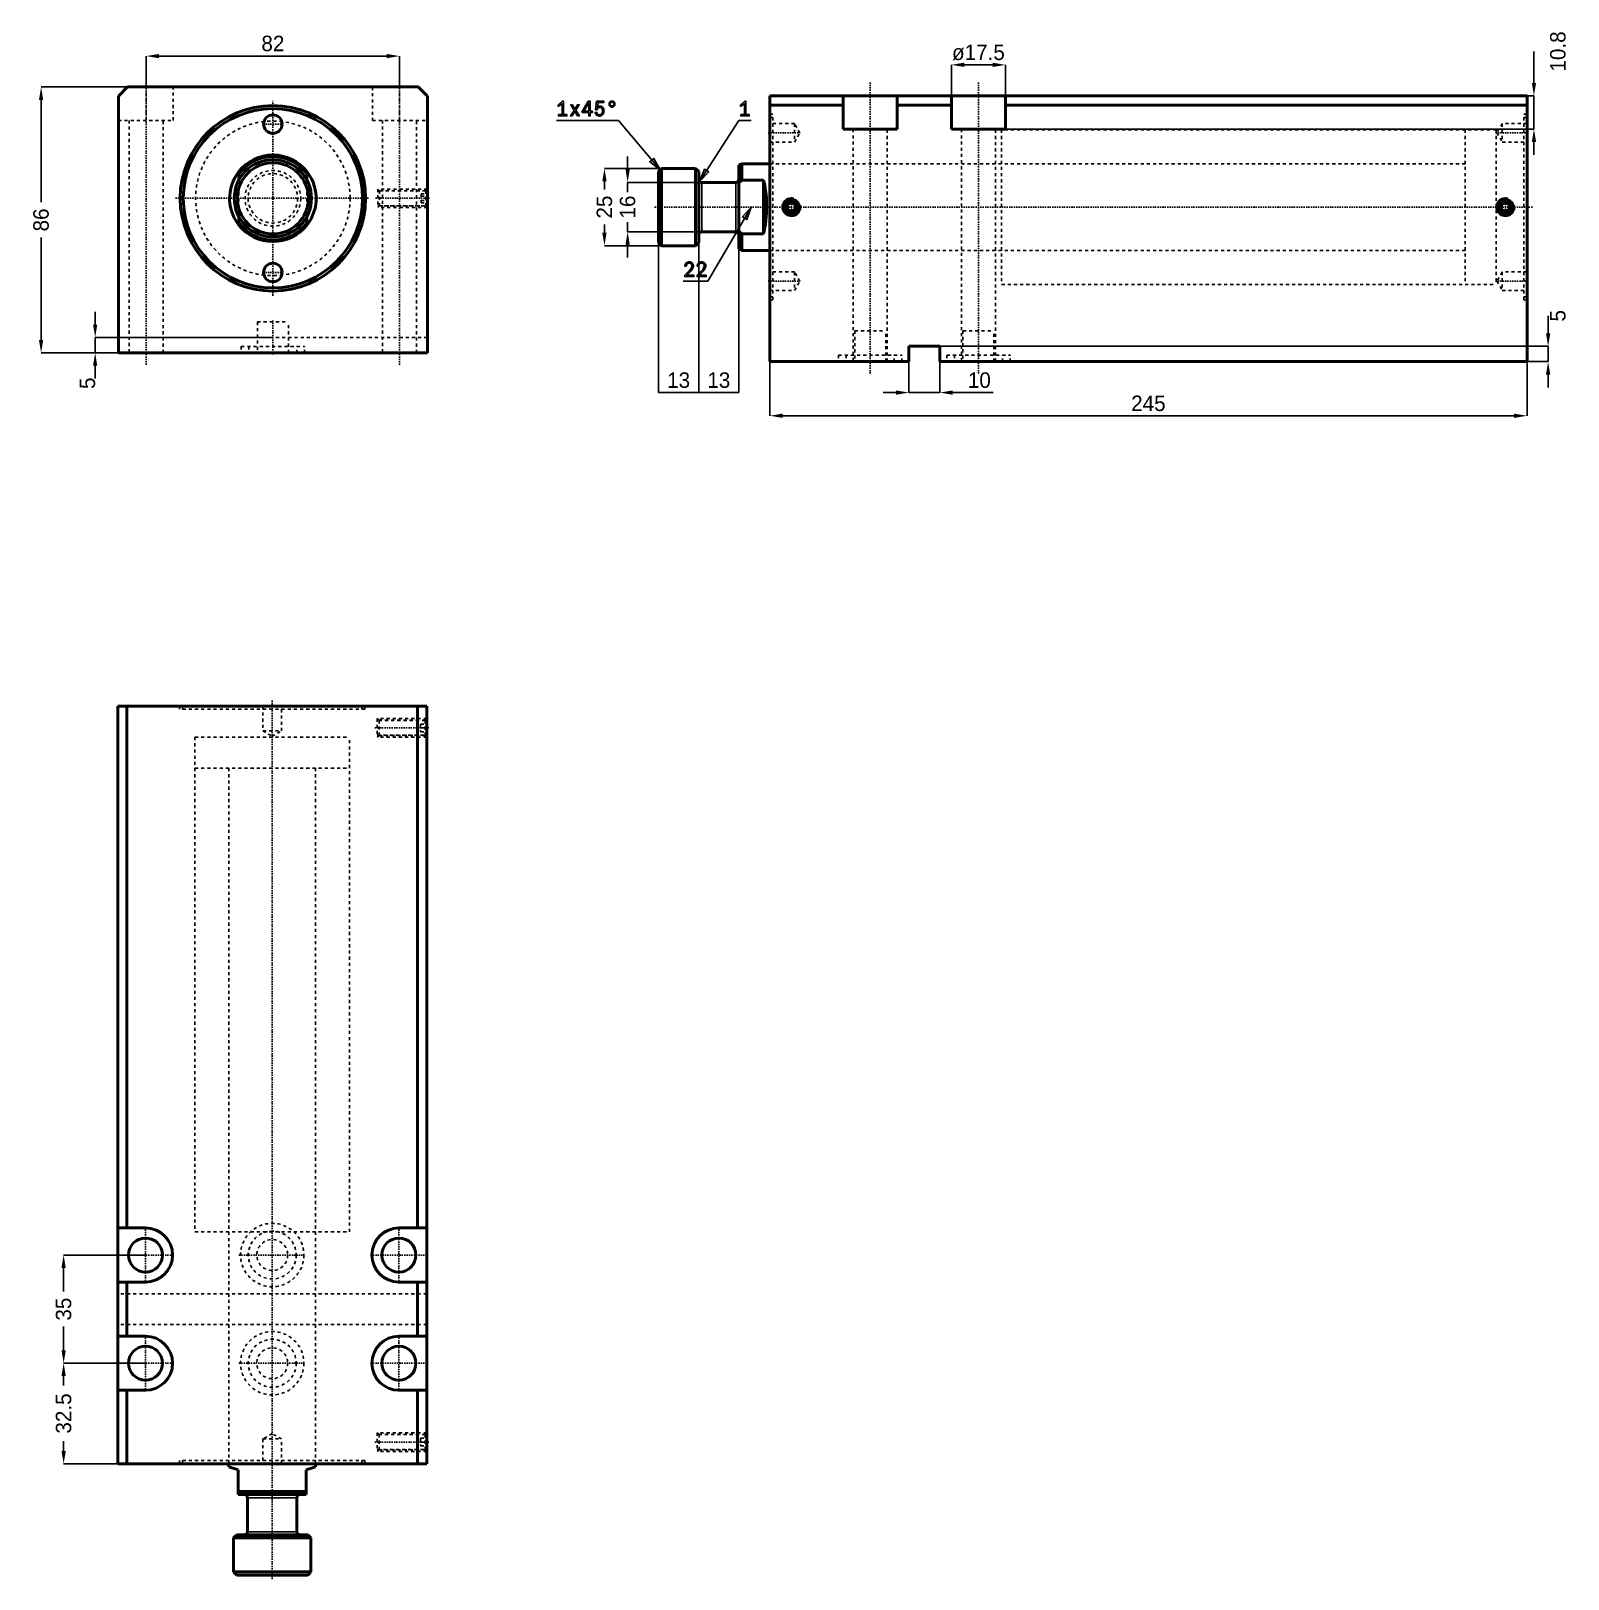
# Model space of a CAD drawing. Header units: millimetres. Extents: x -78 to 419, y -447 to 54.
import ezdxf

# ---------------------------------------------------------------- set-up
doc = ezdxf.new("R2010")
doc.units = ezdxf.units.MM
doc.linetypes.add('Center', pattern=[1.5, 0.45, -0.5, 0.05, -0.5])
doc.linetypes.add('Dashed', pattern=[2, 1, -1])
for name, color, linetype, lineweight in [('2d ConnectionPoints', 7, 'Continuous', 50), ('AM_0', 7, 'Continuous', 50), ('AM_4', 3, 'Continuous', 25), ('AM_5', 3, 'Continuous', 25), ('AM_7', 7, 'Center', 25), ('AM_9', 6, 'Dashed', 25)]:
    doc.layers.add(name, color=color, linetype=linetype, lineweight=lineweight)
doc.dimstyles.new('ISO-25', dxfattribs={"dimtxt": 2.5, "dimasz": 2.5, "dimexe": 1.25, "dimexo": 0.625, "dimtad": 1, "dimtxsty": 'Standard', "dimcen": 2.5, "dimadec": 0, "dimazin": 0, "dimtfac": 1, "dimtmove": 0, "dimatfit": 3, "dimfxl": 0, "dimarcsym": 0})

# ---------------------------------------------------------------- blocks, each defined once
blk = doc.blocks.new('1_JECX_MF_TLA_50_150_0_rod__0_in_JECX_MF_160_TLA_50_150_0__0')
at = {"layer": 'AM_0'}
for p, q in [((-11, 5.94), (-11, 8.66)), ((11, 8.66), (11, 5.94)), ((-11, -8.66), (-11, -5.94)), ((11, -5.94), (11, -8.66))]:
    blk.add_line(p, q, dxfattribs=at)
for points in [[(-11, 8.66), (-11.71, 7.67), (-12.34, 6.62), (-12.87, 5.52), (-13.3, 4.38), (-13.63, 3.2), (-13.86, 2), (-13.98, 0.78), (-13.99, -0.44), (-13.9, -1.65), (-13.7, -2.86), (-13.4, -4.04), (-13, -5.2), (-12.5, -6.31), (-11.9, -7.37), (-11.21, -8.38), (-11, -8.66)], [(11, -8.66), (11.71, -7.67), (12.34, -6.62), (12.87, -5.52), (13.3, -4.38), (13.63, -3.2), (13.86, -2), (13.98, -0.78), (13.99, 0.44), (13.9, 1.65), (13.7, 2.86), (13.4, 4.04), (13, 5.2), (12.5, 6.31), (11.9, 7.37), (11.21, 8.38), (11, 8.66)]]:
    blk.add_lwpolyline(points, dxfattribs=at)
for radius in [12.5, 11.5]:
    blk.add_circle((0, 0), radius, dxfattribs=at)
for radius, start, end in [(14, 38.2132, 141.7868), (13.5, 35.4309, 144.5691), (13.5, 215.4309, 324.5691), (14, 218.2132, 321.7868)]:
    blk.add_arc((0, 0), radius, start, end, dxfattribs=at)
at = {"layer": 'AM_9'}
for p, q in [((-11, 5.94), (-11, -5.94)), ((11, 5.94), (11, -5.94))]:
    blk.add_line(p, q, dxfattribs=at)
for radius in [9, 8]:
    blk.add_circle((0, 0), radius, dxfattribs=at)
blk = doc.blocks.new('2_JECX_MF_EXLA_50_150_0_body__0_in_JECX_MF_160_TLA_50_150_0__0')
at = {"layer": 'AM_0'}
for p, q in [((-47, 36), (-50, 33)), ((47, 36), (-47, 36)), ((50, 33), (47, 36)), ((-50, 33), (-50, -50)), ((50, -50), (50, 33)), ((-50, -50), (50, -50))]:
    blk.add_line(p, q, dxfattribs=at)
for centre, radius in [((0, 0), 30), ((0, 0), 29), ((0, 24), 3), ((0, -24), 3)]:
    blk.add_circle(centre, radius, dxfattribs=at)
at = {"layer": 'AM_5', "linetype": 'Dashed'}
for p, q in [((50, 3), (34, 3)), ((50, -3), (34, -3))]:
    blk.add_line(p, q, dxfattribs=at)
at = {"layer": 'AM_7'}
for p, q in [((-41, 40.3), (-41, -54.3)), ((41, 40.3), (41, -54.3)), ((0, -31.5), (0, 31.5)), ((-3.15, 24), (3.15, 24)), ((-31.5, 0), (31.5, 0)), ((33.2, 0), (50.8, 0)), ((-3.15, -24), (3.15, -24)), ((0, -39.5), (0, -50.5))]:
    blk.add_line(p, q, dxfattribs=at)
at = {"layer": 'AM_9'}
for p, q in [((-41, 25.2), (-41, 36)), ((-32.25, 25.2), (-32.25, 36)), ((32.25, 36), (32.25, 25.2)), ((41, 25.2), (41, 36)), ((-50, 25.2), (-32.25, 25.2)), ((-46.5, 25.2), (-46.5, -50)), ((-35.5, -50), (-35.5, 25.2)), ((32.25, 25.2), (50, 25.2)), ((35.5, 25.2), (35.5, -50)), ((46.5, -50), (46.5, 25.2)), ((34.54, 2.46), (34, 3)), ((34, 3), (34, -3)), ((49.5, 2.4), (34, 2.4)), ((49.46, 2.46), (34.54, 2.46)), ((34.54, 2.46), (34.54, -2.46)), ((48, 1.44), (50, 1.44)), ((48, 1.44), (48, -1.44)), ((48, 0.72), (50, 0.72)), ((50, 3), (49.46, 2.46)), ((49.46, 2.46), (49.46, -2.46)), ((50, 1.9), (49.5, 2.4)), ((49.5, 2.4), (49.5, -2.4)), ((34, -2.4), (49.5, -2.4)), ((34, -3), (34.54, -2.46)), ((34.54, -2.46), (49.46, -2.46)), ((48, -0.72), (50, -0.72)), ((48, -1.44), (50, -1.44)), ((49.46, -2.46), (50, -3)), ((49.5, -2.4), (50, -1.9)), ((-5, -40), (5, -40)), ((-5, -40), (-5, -50)), ((5, -50), (5, -40)), ((50, -45), (-50, -45)), ((-10.25, -47.9), (10.25, -47.9)), ((-10.25, -47.9), (-10.25, -50)), ((-7.75, -47.9), (-7.75, -50)), ((7.75, -50), (7.75, -47.9)), ((10.25, -50), (10.25, -47.9))]:
    blk.add_line(p, q, dxfattribs=at)
blk.add_circle((0, 0), 25, dxfattribs=at)
blk = doc.blocks.new('*D3')
at = {"layer": 'AM_5', "color": 0, "lineweight": -2}
for p, q in [((-41, 36), (-41, 46)), ((-36.83, 46), (36.83, 46)), ((41, 36), (41, 46))]:
    blk.add_line(p, q, dxfattribs=at)
at = {"layer": 'AM_5', "color": 0}
for points in [[(-36.83, 46.69), (-36.83, 45.31), (-41, 46)], [(36.83, 45.31), (36.83, 46.69), (41, 46)]]:
    blk.add_solid(points, dxfattribs=at)
at = {"layer": 'Defpoints', "color": 0}
for p in [(41, 46), (-41, 36), (41, 36)]:
    blk.add_point(p, dxfattribs=at)
at = {"layer": 'AM_5', "color": 0, "insert": (0, 50.05), "char_height": 5, "attachment_point": 5}
blk.add_mtext('82', dxfattribs=at)
blk = doc.blocks.new('*D4')
at = {"layer": 'AM_5', "color": 0, "lineweight": -2}
for p, q in [((-47, 36), (-75, 36)), ((-75, 31.83), (-75, -1.28)), ((-75, -45.83), (-75, -12.72)), ((-50, -50), (-75, -50))]:
    blk.add_line(p, q, dxfattribs=at)
at = {"layer": 'AM_5', "color": 0}
for points in [[(-74.31, 31.83), (-75.69, 31.83), (-75, 36)], [(-75.69, -45.83), (-74.31, -45.83), (-75, -50)]]:
    blk.add_solid(points, dxfattribs=at)
at = {"layer": 'Defpoints', "color": 0}
for p in [(-47, 36), (-75, -50), (-50, -50)]:
    blk.add_point(p, dxfattribs=at)
at = {"layer": 'AM_5', "color": 0, "insert": (-75, -7), "char_height": 5, "attachment_point": 5, "rotation": 90}
blk.add_mtext('86', dxfattribs=at)
blk = doc.blocks.new('*D5')
at = {"layer": 'AM_5', "color": 0, "lineweight": -2}
for p, q in [((-57.5, -40.83), (-57.5, -36.67)), ((0, -45), (-57.5, -45)), ((-57.5, -45), (-57.5, -50)), ((-50, -50), (-57.5, -50)), ((-57.5, -54.17), (-57.5, -58.33))]:
    blk.add_line(p, q, dxfattribs=at)
at = {"layer": 'AM_5', "color": 0}
for points in [[(-58.19, -40.83), (-56.81, -40.83), (-57.5, -45)], [(-56.81, -54.17), (-58.19, -54.17), (-57.5, -50)]]:
    blk.add_solid(points, dxfattribs=at)
at = {"layer": 'Defpoints', "color": 0}
for p in [(0, -45), (-57.5, -50), (-50, -50)]:
    blk.add_point(p, dxfattribs=at)
at = {"layer": 'AM_5', "color": 0, "insert": (-60, -59.83), "char_height": 5, "attachment_point": 5, "rotation": 90}
blk.add_mtext('5', dxfattribs=at)
blk = doc.blocks.new('1_JECX_MF_TLA_50_150_0_rod__0_in_JECX_MF_160_TLA_50_150_0__2')
at = {"layer": 'AM_0'}
for p, q in [((-35, 12.5), (-36, 11.5)), ((-36, 11.5), (-36, -11.5)), ((-24, 12.5), (-35, 12.5)), ((-35, 12.5), (-35, -12.5)), ((-23, 11.5), (-24, 12.5)), ((-24, 12.5), (-24, -12.5)), ((-23, 11.5), (-23, -11.5)), ((-9, 14), (-10, 13.5)), ((-10, 13.5), (-10, -13.5)), ((0, 14), (-9, 14)), ((-9, 14), (-9, 8.66)), ((-11, 8), (-22, 8)), ((-9, 8.66), (-10, 7.83)), ((-2, 8.66), (-9, 8.66)), ((-2, 8.66), (-2, -8.66)), ((-22, -8), (-11, -8)), ((-9, -8.66), (-2, -8.66)), ((-9, -8.66), (-9, -14)), ((-36, -11.5), (-35, -12.5)), ((-35, -12.5), (-24, -12.5)), ((-24, -12.5), (-23, -11.5)), ((-10, -13.5), (-9, -14)), ((-9, -14), (0, -14))]:
    blk.add_line(p, q, dxfattribs=at)
for points in [[(-2, -8.66), (-1.77, -7.67), (-1.57, -6.62), (-1.39, -5.52), (-1.25, -4.38), (-1.15, -3.2), (-1.07, -2), (-1.03, -0.78), (-1.03, 0.44), (-1.06, 1.65), (-1.12, 2.86), (-1.22, 4.04), (-1.35, 5.2), (-1.51, 6.31), (-1.71, 7.37), (-1.93, 8.38), (-2, 8.66)], [(-10, -7.83), (-9.96, -7.86), (-9, -8.66)]]:
    blk.add_lwpolyline(points, dxfattribs=at)
for centre, start, end in [((-22, 9), 180, 270), ((-11, 9), 270, 0), ((-22, -9), 90, 180), ((-11, -9), 360, 90)]:
    blk.add_arc(centre, 1, start, end, dxfattribs=at)
at = {"layer": 'AM_4'}
for p, q in [((-22, 8), (-22, -8)), ((-11, 8), (-11, -8))]:
    blk.add_line(p, q, dxfattribs=at)
at = {"layer": 'AM_7'}
blk.add_line((-37.3, 0), (247.25, 0), dxfattribs=at)
at = {"layer": 'AM_9'}
for p, q in [((235, 25), (225, 25)), ((225, 25), (225, -25)), ((235, 25), (235, -25)), ((225, 14), (0, 14)), ((0, -14), (225, -14)), ((225, -25), (235, -25))]:
    blk.add_line(p, q, dxfattribs=at)
blk = doc.blocks.new('2_JECX_MF_EXLA_50_150_0_body__0_in_JECX_MF_160_TLA_50_150_0__2')
at = {"layer": 'AM_0'}
for p, q in [((0, -50), (0, 36)), ((245, 36), (0, 36)), ((23.75, 36), (23.75, 25.2)), ((41.25, 25.2), (41.25, 36)), ((58.75, 36), (58.75, 25.2)), ((76.25, 25.2), (76.25, 36)), ((245, -50), (245, 36)), ((23.75, 33), (0, 33)), ((58.75, 33), (41.25, 33)), ((245, 33), (76.25, 33)), ((23.75, 25.2), (41.25, 25.2)), ((58.75, 25.2), (76.25, 25.2)), ((7, 1.44), (5.75, 0.72)), ((5.75, 0.72), (5.75, -0.72)), ((8.25, 0.72), (7, 1.44)), ((8.25, -0.72), (8.25, 0.72)), ((238, 1.44), (236.75, 0.72)), ((236.75, 0.72), (236.75, -0.72)), ((239.25, 0.72), (238, 1.44)), ((239.25, -0.72), (239.25, 0.72)), ((5.75, -0.72), (7, -1.44)), ((7, -1.44), (8.25, -0.72)), ((236.75, -0.72), (238, -1.44)), ((238, -1.44), (239.25, -0.72)), ((45, -45), (45, -50)), ((55, -45), (45, -45)), ((55, -50), (55, -45)), ((45, -50), (0, -50)), ((245, -50), (55, -50))]:
    blk.add_line(p, q, dxfattribs=at)
for centre, radius in [((7, 0), 2.46), ((7, 0), 2.4), ((7, 0), 1.9), ((238, 0), 2.46), ((238, 0), 2.4), ((238, 0), 1.9)]:
    blk.add_circle(centre, radius, dxfattribs=at)
at = {"layer": 'AM_5'}
for centre in [(7, 0), (238, 0)]:
    blk.add_arc(centre, 3, 75, 15, dxfattribs=at)
at = {"layer": 'AM_7'}
for p, q in [((32.5, 40.3), (32.5, -54.3)), ((67.5, 40.3), (67.5, -54.3)), ((-0.49, 24), (10.22, 24)), ((234.78, 24), (245.49, 24)), ((7, -3.15), (7, 3.15)), ((238, -3.15), (238, 3.15)), ((-0.49, -24), (10.22, -24)), ((234.78, -24), (245.49, -24))]:
    blk.add_line(p, q, dxfattribs=at)
at = {"layer": 'AM_9'}
for p, q in [((1, 30), (0, 30)), ((1, 29), (0, 29)), ((8, 27), (0, 27)), ((1, -30), (1, 30)), ((9.73, 24), (8, 27)), ((8, 27), (8, 21)), ((27, 25.2), (27, -50)), ((38, -50), (38, 25.2)), ((62, 25.2), (62, -50)), ((73, -50), (73, 25.2)), ((237, 27), (235.27, 24)), ((245, 27), (237, 27)), ((237, 27), (237, 21)), ((244, -30), (244, 30)), ((245, 30), (244, 30)), ((245, 29), (244, 29)), ((0, 21), (8, 21)), ((8, 21), (9.73, 24)), ((235, 25), (75, 25)), ((75, 25), (75, -25)), ((235, 25), (235, -25)), ((235.27, 24), (237, 21)), ((237, 21), (245, 21)), ((75, 14), (0, 14)), ((0, -14), (75, -14)), ((8, -21), (0, -21)), ((9.73, -24), (8, -21)), ((8, -21), (8, -27)), ((8, -27), (9.73, -24)), ((75, -25), (235, -25)), ((237, -21), (235.27, -24)), ((235.27, -24), (237, -27)), ((245, -21), (237, -21)), ((237, -21), (237, -27)), ((0, -27), (8, -27)), ((0, -29), (1, -29)), ((0, -30), (1, -30)), ((237, -27), (245, -27)), ((244, -29), (245, -29)), ((244, -30), (245, -30)), ((27.5, -40), (37.5, -40)), ((27.5, -40), (27.5, -50)), ((37.5, -50), (37.5, -40)), ((62.5, -40), (72.5, -40)), ((62.5, -40), (62.5, -50)), ((72.5, -50), (72.5, -40)), ((22.25, -47.9), (42.75, -47.9)), ((22.25, -47.9), (22.25, -50)), ((24.75, -47.9), (24.75, -50)), ((40.25, -50), (40.25, -47.9)), ((42.75, -50), (42.75, -47.9)), ((57.25, -47.9), (77.75, -47.9)), ((57.25, -47.9), (57.25, -50)), ((59.75, -47.9), (59.75, -50)), ((75.25, -50), (75.25, -47.9)), ((77.75, -50), (77.75, -47.9))]:
    blk.add_line(p, q, dxfattribs=at)
blk = doc.blocks.new('*D18')
at = {"layer": 'AM_5', "color": 0, "lineweight": -2}
for p, q in [((219.53, 33.16), (219.53, 43.16)), ((223.7, 43.16), (232.86, 43.16)), ((237.03, 33.16), (237.03, 43.16))]:
    blk.add_line(p, q, dxfattribs=at)
at = {"layer": 'AM_5', "color": 0}
for points in [[(223.7, 43.86), (223.7, 42.47), (219.53, 43.16)], [(232.86, 43.86), (232.86, 42.47), (237.03, 43.16)]]:
    blk.add_solid(points, dxfattribs=at)
at = {"layer": 'Defpoints', "color": 0}
for p in [(237.03, 43.16), (219.53, 33.16), (237.03, 33.16)]:
    blk.add_point(p, dxfattribs=at)
at = {"layer": 'AM_5', "color": 0, "insert": (228.28, 47.16), "char_height": 5, "attachment_point": 5}
blk.add_mtext('ø17.5', dxfattribs=at)
blk = doc.blocks.new('*D19')
at = {"layer": 'AM_5', "color": 0, "lineweight": -2}
for p, q in [((408.03, 37.33), (408.03, 47.5)), ((237.03, 33.16), (408.03, 33.16)), ((408.03, 22.36), (408.03, 33.16)), ((237.03, 22.36), (408.03, 22.36)), ((408.03, 18.2), (408.03, 14.03))]:
    blk.add_line(p, q, dxfattribs=at)
at = {"layer": 'AM_5', "color": 0}
for points in [[(407.34, 37.33), (408.72, 37.33), (408.03, 33.16)], [(407.34, 18.2), (408.72, 18.2), (408.03, 22.36)]]:
    blk.add_solid(points, dxfattribs=at)
at = {"layer": 'Defpoints', "color": 0}
for p in [(237.03, 33.16), (408.03, 33.16), (237.03, 22.36)]:
    blk.add_point(p, dxfattribs=at)
at = {"layer": 'AM_5', "color": 0, "insert": (415.78, 47.5), "char_height": 5, "attachment_point": 5, "rotation": 90}
blk.add_mtext('10.8', dxfattribs=at)
blk = doc.blocks.new('*D20')
at = {"layer": 'AM_5', "color": 0, "lineweight": -2}
for p, q in [((160.78, -52.84), (160.78, -70.34)), ((405.78, -52.84), (405.78, -70.34)), ((164.95, -70.34), (401.61, -70.34))]:
    blk.add_line(p, q, dxfattribs=at)
at = {"layer": 'AM_5', "color": 0}
for points in [[(164.95, -69.64), (164.95, -71.03), (160.78, -70.34)], [(401.61, -69.64), (401.61, -71.03), (405.78, -70.34)]]:
    blk.add_solid(points, dxfattribs=at)
at = {"layer": 'Defpoints', "color": 0}
for p in [(160.78, -52.84), (405.78, -52.84), (405.78, -70.34)]:
    blk.add_point(p, dxfattribs=at)
at = {"layer": 'AM_5', "color": 0, "insert": (283.28, -66.34), "char_height": 5, "attachment_point": 5}
blk.add_mtext('245', dxfattribs=at)
blk = doc.blocks.new('*D21')
at = {"layer": 'AM_5', "color": 0, "lineweight": -2}
for p, q in [((137.78, -14.34), (137.78, -62.84)), ((150.78, -11.84), (150.78, -62.84)), ((137.78, -62.84), (150.78, -62.84))]:
    blk.add_line(p, q, dxfattribs=at)
at = {"layer": 'Defpoints', "color": 0}
for p in [(137.78, -14.34), (150.78, -11.84), (150.78, -62.84)]:
    blk.add_point(p, dxfattribs=at)
at = {"layer": 'AM_5', "color": 0, "insert": (144.28, -58.84), "char_height": 5, "attachment_point": 5}
blk.add_mtext('13', dxfattribs=at)
blk = doc.blocks.new('*D22')
at = {"layer": 'AM_5', "color": 0, "lineweight": -2}
for p, q in [((124.78, -14.34), (124.78, -62.84)), ((137.78, -14.34), (137.78, -62.84)), ((124.78, -62.84), (137.78, -62.84))]:
    blk.add_line(p, q, dxfattribs=at)
at = {"layer": 'Defpoints', "color": 0}
for p in [(124.78, -14.34), (137.78, -14.34), (137.78, -62.84)]:
    blk.add_point(p, dxfattribs=at)
at = {"layer": 'AM_5', "color": 0, "insert": (131.28, -58.84), "char_height": 5, "attachment_point": 5}
blk.add_mtext('13', dxfattribs=at)
blk = doc.blocks.new('*D23')
at = {"layer": 'AM_5', "color": 0, "lineweight": -2}
for p, q in [((125.78, 9.66), (107.28, 9.66)), ((107.28, 5.5), (107.28, 2.83)), ((107.28, -11.17), (107.28, -8.5)), ((125.78, -15.34), (107.28, -15.34))]:
    blk.add_line(p, q, dxfattribs=at)
at = {"layer": 'AM_5', "color": 0}
for points in [[(106.59, 5.5), (107.97, 5.5), (107.28, 9.66)], [(106.59, -11.17), (107.97, -11.17), (107.28, -15.34)]]:
    blk.add_solid(points, dxfattribs=at)
at = {"layer": 'Defpoints', "color": 0}
for p in [(107.28, 9.66), (125.78, 9.66), (125.78, -15.34)]:
    blk.add_point(p, dxfattribs=at)
at = {"layer": 'AM_5', "color": 0, "insert": (107.28, -2.84), "char_height": 5, "attachment_point": 5, "rotation": 90}
blk.add_mtext('25', dxfattribs=at)
blk = doc.blocks.new('*D24')
at = {"layer": 'AM_5', "color": 0, "lineweight": -2}
for p, q in [((114.78, 9.33), (114.78, 13.5)), ((138.78, 5.16), (114.78, 5.16)), ((114.78, 5.16), (114.78, 2)), ((114.78, -10.84), (114.78, -7.67)), ((138.78, -10.84), (114.78, -10.84)), ((114.78, -15), (114.78, -19.17))]:
    blk.add_line(p, q, dxfattribs=at)
at = {"layer": 'AM_5', "color": 0}
for points in [[(114.09, 9.33), (115.47, 9.33), (114.78, 5.16)], [(114.09, -15), (115.47, -15), (114.78, -10.84)]]:
    blk.add_solid(points, dxfattribs=at)
at = {"layer": 'Defpoints', "color": 0}
for p in [(114.78, 5.16), (138.78, 5.16), (138.78, -10.84)]:
    blk.add_point(p, dxfattribs=at)
at = {"layer": 'AM_5', "color": 0, "insert": (114.78, -2.84), "char_height": 5, "attachment_point": 5, "rotation": 90}
blk.add_mtext('16', dxfattribs=at)
blk = doc.blocks.new('*D25')
at = {"layer": 'AM_5', "color": 0, "lineweight": -2}
for p, q in [((205.78, -47.84), (205.78, -62.84)), ((215.78, -52.84), (215.78, -62.84)), ((201.61, -62.84), (197.45, -62.84)), ((205.78, -62.84), (215.78, -62.84)), ((219.95, -62.84), (233, -62.84))]:
    blk.add_line(p, q, dxfattribs=at)
at = {"layer": 'AM_5', "color": 0}
for points in [[(201.61, -62.14), (201.61, -63.53), (205.78, -62.84)], [(219.95, -62.14), (219.95, -63.53), (215.78, -62.84)]]:
    blk.add_solid(points, dxfattribs=at)
at = {"layer": 'Defpoints', "color": 0}
for p in [(205.78, -47.84), (215.78, -52.84), (215.78, -62.84)]:
    blk.add_point(p, dxfattribs=at)
at = {"layer": 'AM_5', "color": 0, "insert": (228.58, -58.84), "char_height": 5, "attachment_point": 5}
blk.add_mtext('10', dxfattribs=at)
blk = doc.blocks.new('*D26')
at = {"layer": 'AM_5', "color": 0, "lineweight": -2}
for p, q in [((412.61, -43.67), (412.61, -38)), ((205.78, -47.84), (412.61, -47.84)), ((412.61, -52.84), (412.61, -47.84)), ((215.78, -52.84), (412.61, -52.84)), ((412.61, -57), (412.61, -61.17))]:
    blk.add_line(p, q, dxfattribs=at)
at = {"layer": 'AM_5', "color": 0}
for points in [[(411.92, -43.67), (413.31, -43.67), (412.61, -47.84)], [(411.92, -57), (413.31, -57), (412.61, -52.84)]]:
    blk.add_solid(points, dxfattribs=at)
at = {"layer": 'Defpoints', "color": 0}
for p in [(205.78, -47.84), (215.78, -52.84), (412.61, -52.84)]:
    blk.add_point(p, dxfattribs=at)
at = {"layer": 'AM_5', "color": 0, "insert": (415.78, -38), "char_height": 5, "attachment_point": 5, "rotation": 90}
blk.add_mtext('5', dxfattribs=at)
blk = doc.blocks.new('1_JECX_MF_TLA_50_150_0_rod__0_in_JECX_MF_160_TLA_50_150_0__4')
at = {"layer": 'AM_0'}
for p, q in [((-14, 0), (-14, -1.03)), ((14, -1.03), (14, 0)), ((-11, -2), (-14, -1.03)), ((-11, -10), (-11, -2)), ((14, -1.03), (11, -2)), ((11, -2), (11, -10)), ((-11, -9), (11, -9)), ((-11, -10), (11, -10)), ((-8, -11), (-8, -22)), ((8, -22), (8, -11)), ((-11.5, -23), (-12.5, -24)), ((-12.5, -24), (-12.5, -35)), ((-12.5, -24), (12.5, -24)), ((-11.5, -23), (11.5, -23)), ((12.5, -24), (11.5, -23)), ((12.5, -35), (12.5, -24)), ((-12.5, -35), (12.5, -35)), ((-12.5, -35), (-11.5, -36)), ((11.5, -36), (12.5, -35)), ((-11.5, -36), (11.5, -36))]:
    blk.add_line(p, q, dxfattribs=at)
for centre, start, end in [((-9, -11), 0, 90), ((9, -11), 90, 180), ((-9, -22), 270, 360), ((9, -22), 180, 270)]:
    blk.add_arc(centre, 1, start, end, dxfattribs=at)
at = {"layer": 'AM_4'}
for p, q in [((-8, -11), (8, -11)), ((-8, -22), (8, -22))]:
    blk.add_line(p, q, dxfattribs=at)
at = {"layer": 'AM_7'}
blk.add_line((0, -37.3), (0, 247.25), dxfattribs=at)
at = {"layer": 'AM_9'}
for p, q in [((-25, 235), (25, 235)), ((-25, 235), (-25, 225)), ((25, 225), (25, 235)), ((-25, 225), (25, 225)), ((-14, 225), (-14, 0)), ((14, 0), (14, 225))]:
    blk.add_line(p, q, dxfattribs=at)
blk = doc.blocks.new('2_JECX_MF_EXLA_50_150_0_body__0_in_JECX_MF_160_TLA_50_150_0__4')
at = {"layer": 'AM_0'}
for p, q in [((50, 245), (-50, 245)), ((-50, 245), (-50, 0)), ((-47, 245), (-47, 76.25)), ((47, 245), (47, 76.25)), ((50, 245), (50, 0)), ((-41, 76.25), (-50, 76.25)), ((50, 76.25), (41, 76.25)), ((-50, 58.75), (-41, 58.75)), ((-47, 58.75), (-47, 41.25)), ((41, 58.75), (50, 58.75)), ((47, 58.75), (47, 41.25)), ((-41, 41.25), (-50, 41.25)), ((50, 41.25), (41, 41.25)), ((-50, 23.75), (-41, 23.75)), ((-47, 23.75), (-47, 0)), ((41, 23.75), (50, 23.75)), ((47, 23.75), (47, 0)), ((50, 0), (-50, 0))]:
    blk.add_line(p, q, dxfattribs=at)
for centre in [(-41, 67.5), (41, 67.5), (-41, 32.5), (41, 32.5)]:
    blk.add_circle(centre, 5.5, dxfattribs=at)
for centre, start, end in [((-41, 67.5), 270, 90), ((41, 67.5), 90, 270), ((-41, 32.5), 270, 90), ((41, 32.5), 90, 270)]:
    blk.add_arc(centre, 8.75, start, end, dxfattribs=at)
at = {"layer": 'AM_5', "linetype": 'Dashed'}
for p, q in [((50, 241), (34, 241)), ((50, 235), (34, 235)), ((50, 10), (34, 10)), ((50, 4), (34, 4))]:
    blk.add_line(p, q, dxfattribs=at)
at = {"layer": 'AM_7'}
for p, q in [((33.2, 238), (50.8, 238)), ((-41, 58.3125), (-41, 76.6875)), ((41, 58.3125), (41, 76.6875)), ((-50.1875, 67.5), (-31.8125, 67.5)), ((-10.7625, 67.5), (10.7625, 67.5)), ((31.8125, 67.5), (50.1875, 67.5)), ((-41, 23.3125), (-41, 41.6875)), ((41, 23.3125), (41, 41.6875)), ((-50.1875, 32.5), (-31.8125, 32.5)), ((-10.7625, 32.5), (10.7625, 32.5)), ((31.8125, 32.5), (50.1875, 32.5)), ((33.2, 7), (50.8, 7))]:
    blk.add_line(p, q, dxfattribs=at)
at = {"layer": 'AM_9'}
for p, q in [((-30, 245), (-30, 244)), ((30, 244), (-30, 244)), ((-29, 245), (-29, 244)), ((-3, 245), (-3, 237)), ((3, 237), (3, 245)), ((29, 244), (29, 245)), ((30, 244), (30, 245)), ((34, 241), (34, 235)), ((34.5415, 240.4585), (34, 241)), ((49.5, 240.4), (34, 240.4)), ((49.4585, 240.4585), (34.5415, 240.4585)), ((34.5415, 240.4585), (34.5415, 235.5415)), ((50, 241), (49.4585, 240.4585)), ((49.4585, 240.4585), (49.4585, 235.5415)), ((50, 239.9), (49.5, 240.4)), ((49.5, 240.4), (49.5, 235.6)), ((-3, 237), (0, 235.2679)), ((-3, 237), (3, 237)), ((0, 235.2679), (3, 237)), ((34, 235.6), (49.5, 235.6)), ((34, 235), (34.5415, 235.5415)), ((34.5415, 235.5415), (49.4585, 235.5415)), ((48, 239.25), (50, 239.25)), ((48, 239.25), (48, 236.75)), ((48, 238), (50, 238)), ((48, 236.75), (50, 236.75)), ((49.4585, 235.5415), (50, 235)), ((49.5, 235.6), (50, 236.1)), ((-25, 235), (25, 235)), ((-25, 235), (-25, 75)), ((25, 75), (25, 235)), ((-25, 75), (25, 75)), ((-14, 75), (-14, 0)), ((14, 0), (14, 75)), ((50, 55), (-50, 55)), ((50, 45), (-50, 45)), ((0, 9.7321), (-3, 8)), ((-3, 8), (-3, 0)), ((-3, 8), (3, 8)), ((3, 8), (0, 9.7321)), ((3, 0), (3, 8)), ((34, 10), (34, 4)), ((34.5415, 9.4585), (34, 10)), ((49.5, 9.4), (34, 9.4)), ((49.4585, 9.4585), (34.5415, 9.4585)), ((34.5415, 9.4585), (34.5415, 4.5415)), ((48, 8.25), (50, 8.25)), ((48, 8.25), (48, 5.75)), ((48, 7), (50, 7)), ((48, 5.75), (50, 5.75)), ((50, 10), (49.4585, 9.4585)), ((49.4585, 9.4585), (49.4585, 4.5415)), ((50, 8.9), (49.5, 9.4)), ((49.5, 9.4), (49.5, 4.6)), ((49.5, 4.6), (50, 5.1)), ((30, 1), (-30, 1)), ((-30, 1), (-30, 0)), ((-29, 1), (-29, 0)), ((29, 0), (29, 1)), ((30, 0), (30, 1)), ((34, 4.6), (49.5, 4.6)), ((34, 4), (34.5415, 4.5415)), ((34.5415, 4.5415), (49.4585, 4.5415)), ((49.4585, 4.5415), (50, 4))]:
    blk.add_line(p, q, dxfattribs=at)
for centre, radius in [((0, 67.5), 10.25), ((0, 67.5), 7.75), ((0, 67.5), 5), ((0, 32.5), 10.25), ((0, 32.5), 7.75), ((0, 32.5), 5)]:
    blk.add_circle(centre, radius, dxfattribs=at)
blk = doc.blocks.new('*D32')
at = {"layer": 'AM_5', "color": 0, "lineweight": -2}
for p, q in [((-41.21, -341.79), (-67.71, -341.79)), ((-67.71, -345.95), (-67.71, -353.62)), ((-67.71, -372.62), (-67.71, -364.95)), ((-41.21, -376.79), (-67.71, -376.79))]:
    blk.add_line(p, q, dxfattribs=at)
at = {"layer": 'AM_5', "color": 0}
for points in [[(-68.4, -345.95), (-67.01, -345.95), (-67.71, -341.79)], [(-68.4, -372.62), (-67.01, -372.62), (-67.71, -376.79)]]:
    blk.add_solid(points, dxfattribs=at)
at = {"layer": 'Defpoints', "color": 0}
for p in [(-67.71, -341.79), (-41.21, -341.79), (-41.21, -376.79)]:
    blk.add_point(p, dxfattribs=at)
at = {"layer": 'AM_5', "color": 0, "insert": (-67.71, -359.29), "char_height": 5, "attachment_point": 5, "rotation": 90}
blk.add_mtext('35', dxfattribs=at)
blk = doc.blocks.new('*D33')
at = {"layer": 'AM_5', "color": 0, "lineweight": -2}
for p, q in [((-41.21, -376.79), (-67.71, -376.79)), ((-67.71, -380.95), (-67.71, -384.04)), ((-67.71, -405.12), (-67.71, -402.04)), ((-50.21, -409.29), (-67.71, -409.29))]:
    blk.add_line(p, q, dxfattribs=at)
at = {"layer": 'AM_5', "color": 0}
for points in [[(-68.4, -380.95), (-67.01, -380.95), (-67.71, -376.79)], [(-68.4, -405.12), (-67.01, -405.12), (-67.71, -409.29)]]:
    blk.add_solid(points, dxfattribs=at)
at = {"layer": 'Defpoints', "color": 0}
for p in [(-41.21, -376.79), (-67.71, -409.29), (-50.21, -409.29)]:
    blk.add_point(p, dxfattribs=at)
at = {"layer": 'AM_5', "color": 0, "insert": (-67.71, -393.04), "char_height": 5, "attachment_point": 5, "rotation": 90}
blk.add_mtext('32.5', dxfattribs=at)

msp = doc.modelspace()

# ---------------------------------------------------------------- linework, layer by layer
at = {"layer": '2d ConnectionPoints'}
for p in [(0, 0), (160.78, -2.837), (-0.207, -409.286)]:
    msp.add_point(p, dxfattribs=at)
at = {"layer": 'AM_5'}
for p, q in [((91.78, 25.163), (111.78, 25.163)), ((111.78, 25.163), (125.28, 9.163)), ((150.78, 25.163), (138.073, 5.456)), ((154.78, 25.163), (150.78, 25.163)), ((140.78, -26.837), (154.78, -2.837)), ((132.78, -26.837), (140.78, -26.837))]:
    msp.add_line(p, q, dxfattribs=at)
for points in [[(92.388, 27.079), (93.584, 27.079), (93.584, 30.595), (93.584, 30.595), (93.519, 30.53), (93.411, 30.429), (93.411, 30.429), (93.287, 30.324), (93.197, 30.251), (93.197, 30.251), (93.103, 30.178), (92.961, 30.075), (92.961, 30.075), (92.818, 29.979), (92.722, 29.919), (92.722, 29.919), (92.629, 29.865), (92.499, 29.799), (92.499, 29.799), (92.381, 29.752), (92.31, 29.731), (92.31, 30.225), (92.31, 30.225), (92.399, 30.267), (92.538, 30.347), (92.538, 30.347), (92.686, 30.447), (92.789, 30.525), (92.789, 30.525), (92.892, 30.609), (93.043, 30.739), (93.043, 30.739), (93.188, 30.873), (93.281, 30.966), (93.281, 30.966), (93.37, 31.057), (93.489, 31.185), (93.489, 31.185), (93.59, 31.303), (93.649, 31.375), (94.065, 31.375), (94.065, 27.079), (95.15, 27.079), (95.15, 26.663), (92.388, 26.663), (92.388, 27.079)], [(97.45, 28.447), (96.352, 30.238), (96.921, 30.238), (97.74, 28.882), (98.601, 30.238), (99.118, 30.238), (98.032, 28.489), (99.17, 26.663), (98.594, 26.663), (97.73, 28.067), (96.817, 26.663), (96.29, 26.663), (97.45, 28.447)], [(102.204, 27.703), (100.098, 27.703), (100.098, 28.125), (102.016, 31.375), (102.659, 31.375), (102.659, 28.141), (103.361, 28.141), (103.361, 27.703), (102.659, 27.703), (102.659, 26.663), (102.204, 26.663), (102.204, 27.703)], [(102.211, 28.141), (102.211, 30.829), (100.657, 28.141), (102.211, 28.141)], [(105.662, 26.604), (105.662, 26.604), (105.515, 26.609), (105.306, 26.635), (105.306, 26.635), (105.109, 26.684), (104.986, 26.729), (104.986, 26.729), (104.87, 26.785), (104.714, 26.889), (104.714, 26.889), (104.58, 27.018), (104.503, 27.118), (104.503, 27.118), (104.438, 27.228), (104.368, 27.415), (104.368, 27.415), (104.33, 27.626), (104.323, 27.781), (104.83, 27.781), (104.83, 27.781), (104.839, 27.635), (104.889, 27.444), (104.889, 27.444), (104.98, 27.288), (105.065, 27.202), (105.065, 27.202), (105.165, 27.132), (105.337, 27.056), (105.337, 27.056), (105.535, 27.015), (105.681, 27.007), (105.681, 27.007), (105.807, 27.014), (105.979, 27.05), (105.979, 27.05), (106.13, 27.117), (106.221, 27.179), (106.221, 27.179), (106.302, 27.253), (106.407, 27.378), (106.407, 27.378), (106.491, 27.524), (106.536, 27.631), (106.536, 27.631), (106.572, 27.745), (106.611, 27.924), (106.611, 27.924), (106.633, 28.112), (106.637, 28.242), (106.637, 28.242), (106.633, 28.362), (106.612, 28.535), (106.612, 28.535), (106.574, 28.702), (106.539, 28.809), (106.539, 28.809), (106.496, 28.911), (106.416, 29.049), (106.416, 29.049), (106.319, 29.168), (106.243, 29.237), (106.243, 29.237), (106.16, 29.295), (106.022, 29.359), (106.022, 29.359), (105.866, 29.393), (105.753, 29.399), (105.753, 29.399), (105.632, 29.391), (105.462, 29.35), (105.462, 29.35), (105.304, 29.272), (105.207, 29.201), (105.207, 29.201), (105.118, 29.116), (105.008, 28.966), (105.008, 28.966), (104.927, 28.79), (104.888, 28.658), (104.394, 28.658), (104.732, 31.388), (107.027, 31.388), (107.027, 30.966), (105.194, 30.966), (104.986, 29.402), (104.986, 29.402), (105.054, 29.486), (105.162, 29.596), (105.162, 29.596), (105.275, 29.686), (105.353, 29.736), (105.353, 29.736), (105.435, 29.776), (105.568, 29.82), (105.568, 29.82), (105.714, 29.843), (105.818, 29.848), (105.818, 29.848), (105.977, 29.839), (106.2, 29.794), (106.2, 29.794), (106.402, 29.71), (106.526, 29.633), (106.526, 29.633), (106.64, 29.541), (106.789, 29.38), (106.789, 29.38), (106.913, 29.191), (106.981, 29.05), (106.981, 29.05), (107.037, 28.899), (107.098, 28.66), (107.098, 28.66), (107.131, 28.407), (107.137, 28.229), (107.137, 28.229), (107.13, 28.042), (107.091, 27.779), (107.091, 27.779), (107.019, 27.534), (106.952, 27.383), (106.952, 27.383), (106.872, 27.242), (106.729, 27.055), (106.729, 27.055), (106.56, 26.897), (106.432, 26.809), (106.432, 26.809), (106.294, 26.735), (106.072, 26.655), (106.072, 26.655), (105.832, 26.612), (105.662, 26.604)], [(109.736, 29.458), (109.736, 29.458), (109.634, 29.463), (109.486, 29.491), (109.486, 29.491), (109.345, 29.544), (109.255, 29.593), (109.255, 29.593), (109.171, 29.65), (109.057, 29.751), (109.057, 29.751), (108.96, 29.87), (108.904, 29.958), (108.904, 29.958), (108.858, 30.052), (108.807, 30.199), (108.807, 30.199), (108.78, 30.352), (108.774, 30.459), (108.774, 30.459), (108.78, 30.565), (108.807, 30.719), (108.807, 30.719), (108.858, 30.865), (108.904, 30.959), (108.904, 30.959), (108.96, 31.048), (109.057, 31.166), (109.057, 31.166), (109.171, 31.267), (109.255, 31.325), (109.255, 31.325), (109.345, 31.373), (109.486, 31.426), (109.486, 31.426), (109.634, 31.454), (109.736, 31.46), (109.736, 31.46), (109.839, 31.454), (109.986, 31.426), (109.986, 31.426), (110.126, 31.373), (110.216, 31.325), (110.216, 31.325), (110.3, 31.267), (110.412, 31.166), (110.412, 31.166), (110.509, 31.049), (110.564, 30.961), (110.564, 30.961), (110.61, 30.867), (110.66, 30.721), (110.66, 30.721), (110.687, 30.566), (110.692, 30.459), (110.692, 30.459), (110.687, 30.351), (110.66, 30.197), (110.66, 30.197), (110.61, 30.05), (110.564, 29.957), (110.564, 29.957), (110.509, 29.869), (110.412, 29.751), (110.412, 29.751), (110.3, 29.65), (110.216, 29.593), (110.216, 29.593), (110.126, 29.544), (109.986, 29.491), (109.986, 29.491), (109.839, 29.463), (109.736, 29.458)], [(109.736, 29.854), (109.736, 29.854), (109.798, 29.857), (109.887, 29.874), (109.887, 29.874), (109.971, 29.906), (110.026, 29.935), (110.026, 29.935), (110.077, 29.97), (110.145, 30.031), (110.145, 30.031), (110.203, 30.103), (110.237, 30.156), (110.237, 30.156), (110.265, 30.213), (110.295, 30.302), (110.295, 30.302), (110.312, 30.395), (110.315, 30.459), (110.315, 30.459), (110.312, 30.523), (110.295, 30.615), (110.295, 30.615), (110.265, 30.704), (110.237, 30.761), (110.237, 30.761), (110.203, 30.814), (110.145, 30.886), (110.145, 30.886), (110.077, 30.947), (110.026, 30.982), (110.026, 30.982), (109.971, 31.011), (109.887, 31.043), (109.887, 31.043), (109.798, 31.06), (109.736, 31.063), (109.736, 31.063), (109.675, 31.06), (109.586, 31.043), (109.586, 31.043), (109.5, 31.011), (109.446, 30.982), (109.446, 30.982), (109.394, 30.947), (109.324, 30.886), (109.324, 30.886), (109.265, 30.814), (109.231, 30.761), (109.231, 30.761), (109.202, 30.704), (109.171, 30.615), (109.171, 30.615), (109.155, 30.523), (109.151, 30.459), (109.151, 30.459), (109.155, 30.395), (109.171, 30.302), (109.171, 30.302), (109.202, 30.213), (109.231, 30.156), (109.231, 30.156), (109.265, 30.103), (109.324, 30.031), (109.324, 30.031), (109.394, 29.97), (109.446, 29.935), (109.446, 29.935), (109.5, 29.906), (109.586, 29.874), (109.586, 29.874), (109.675, 29.857), (109.736, 29.854)], [(151.388, 27.079), (152.584, 27.079), (152.584, 30.595), (152.584, 30.595), (152.519, 30.53), (152.411, 30.429), (152.411, 30.429), (152.287, 30.324), (152.197, 30.251), (152.197, 30.251), (152.103, 30.178), (151.961, 30.075), (151.961, 30.075), (151.818, 29.979), (151.722, 29.919), (151.722, 29.919), (151.629, 29.865), (151.499, 29.799), (151.499, 29.799), (151.381, 29.752), (151.31, 29.731), (151.31, 30.225), (151.31, 30.225), (151.399, 30.267), (151.538, 30.347), (151.538, 30.347), (151.686, 30.447), (151.789, 30.525), (151.789, 30.525), (151.892, 30.609), (152.043, 30.739), (152.043, 30.739), (152.188, 30.873), (152.281, 30.966), (152.281, 30.966), (152.37, 31.057), (152.489, 31.185), (152.489, 31.185), (152.59, 31.303), (152.649, 31.375), (153.065, 31.375), (153.065, 27.079), (154.15, 27.079), (154.15, 26.663), (151.388, 26.663), (151.388, 27.079)], [(125.28, 9.163), (121.956, 11.81), (123.23, 12.885), (125.28, 9.163)], [(138.073, 5.456), (139.63, 9.409), (141.031, 8.506), (138.073, 5.456)], [(154.78, -2.837), (153.4, -6.856), (151.961, -6.017), (154.78, -2.837)], [(133.427, -24.726), (133.427, -24.726), (133.641, -24.531), (133.946, -24.245), (133.946, -24.245), (134.232, -23.968), (134.411, -23.789), (134.411, -23.789), (134.584, -23.608), (134.831, -23.324), (134.831, -23.324), (135.063, -23.024), (135.211, -22.815), (135.211, -22.815), (135.341, -22.608), (135.481, -22.312), (135.481, -22.312), (135.557, -22.034), (135.572, -21.86), (135.572, -21.86), (135.567, -21.762), (135.544, -21.623), (135.544, -21.623), (135.501, -21.495), (135.461, -21.415), (135.461, -21.415), (135.414, -21.34), (135.33, -21.242), (135.33, -21.242), (135.231, -21.159), (135.157, -21.112), (135.157, -21.112), (135.078, -21.074), (134.952, -21.032), (134.952, -21.032), (134.818, -21.009), (134.723, -21.005), (134.723, -21.005), (134.619, -21.009), (134.472, -21.033), (134.472, -21.033), (134.334, -21.076), (134.249, -21.116), (134.249, -21.116), (134.169, -21.164), (134.064, -21.251), (134.064, -21.251), (133.974, -21.356), (133.924, -21.436), (133.924, -21.436), (133.882, -21.523), (133.836, -21.664), (133.836, -21.664), (133.812, -21.82), (133.807, -21.931), (133.319, -21.931), (133.319, -21.931), (133.327, -21.765), (133.367, -21.532), (133.367, -21.532), (133.44, -21.322), (133.508, -21.194), (133.508, -21.194), (133.589, -21.076), (133.729, -20.922), (133.729, -20.922), (133.894, -20.795), (134.017, -20.726), (134.017, -20.726), (134.147, -20.668), (134.353, -20.606), (134.353, -20.606), (134.571, -20.573), (134.723, -20.566), (134.723, -20.566), (134.866, -20.572), (135.072, -20.604), (135.072, -20.604), (135.269, -20.662), (135.396, -20.716), (135.396, -20.716), (135.516, -20.781), (135.677, -20.9), (135.677, -20.9), (135.815, -21.044), (135.895, -21.155), (135.895, -21.155), (135.962, -21.274), (136.035, -21.47), (136.035, -21.47), (136.074, -21.684), (136.082, -21.837), (136.082, -21.837), (136.071, -22.01), (136.013, -22.277), (136.013, -22.277), (135.905, -22.551), (135.806, -22.737), (135.806, -22.737), (135.691, -22.923), (135.506, -23.192), (135.506, -23.192), (135.304, -23.449), (135.161, -23.613), (135.161, -23.613), (135.006, -23.78), (134.746, -24.052), (134.746, -24.052), (134.453, -24.347), (134.239, -24.557), (133.895, -24.895), (136.222, -24.899), (136.222, -25.337), (133.254, -25.337), (133.254, -24.882), (133.427, -24.726)], [(137.427, -24.726), (137.427, -24.726), (137.641, -24.531), (137.946, -24.245), (137.946, -24.245), (138.232, -23.968), (138.411, -23.789), (138.411, -23.789), (138.584, -23.608), (138.831, -23.324), (138.831, -23.324), (139.063, -23.024), (139.211, -22.815), (139.211, -22.815), (139.341, -22.608), (139.481, -22.312), (139.481, -22.312), (139.557, -22.034), (139.572, -21.86), (139.572, -21.86), (139.567, -21.762), (139.544, -21.623), (139.544, -21.623), (139.501, -21.495), (139.461, -21.415), (139.461, -21.415), (139.414, -21.34), (139.33, -21.242), (139.33, -21.242), (139.231, -21.159), (139.157, -21.112), (139.157, -21.112), (139.078, -21.074), (138.952, -21.032), (138.952, -21.032), (138.818, -21.009), (138.723, -21.005), (138.723, -21.005), (138.619, -21.009), (138.472, -21.033), (138.472, -21.033), (138.334, -21.076), (138.249, -21.116), (138.249, -21.116), (138.169, -21.164), (138.064, -21.251), (138.064, -21.251), (137.974, -21.356), (137.924, -21.436), (137.924, -21.436), (137.882, -21.523), (137.836, -21.664), (137.836, -21.664), (137.812, -21.82), (137.807, -21.931), (137.319, -21.931), (137.319, -21.931), (137.327, -21.765), (137.367, -21.532), (137.367, -21.532), (137.44, -21.322), (137.508, -21.194), (137.508, -21.194), (137.589, -21.076), (137.729, -20.922), (137.729, -20.922), (137.894, -20.795), (138.017, -20.726), (138.017, -20.726), (138.147, -20.668), (138.353, -20.606), (138.353, -20.606), (138.571, -20.573), (138.723, -20.566), (138.723, -20.566), (138.866, -20.572), (139.072, -20.604), (139.072, -20.604), (139.269, -20.662), (139.396, -20.716), (139.396, -20.716), (139.516, -20.781), (139.677, -20.9), (139.677, -20.9), (139.815, -21.044), (139.895, -21.155), (139.895, -21.155), (139.962, -21.274), (140.035, -21.47), (140.035, -21.47), (140.074, -21.684), (140.082, -21.837), (140.082, -21.837), (140.071, -22.01), (140.013, -22.277), (140.013, -22.277), (139.905, -22.551), (139.806, -22.737), (139.806, -22.737), (139.691, -22.923), (139.506, -23.192), (139.506, -23.192), (139.304, -23.449), (139.161, -23.613), (139.161, -23.613), (139.006, -23.78), (138.746, -24.052), (138.746, -24.052), (138.453, -24.347), (138.239, -24.557), (137.895, -24.895), (140.222, -24.899), (140.222, -25.337), (137.254, -25.337), (137.254, -24.882), (137.427, -24.726)]]:
    msp.add_lwpolyline(points, dxfattribs=at)

# ---------------------------------------------------------------- block references
for name, p in [('2_JECX_MF_EXLA_50_150_0_body__0_in_JECX_MF_160_TLA_50_150_0__0', (0, 0)), ('2_JECX_MF_EXLA_50_150_0_body__0_in_JECX_MF_160_TLA_50_150_0__2', (160.78, -2.837)), ('1_JECX_MF_TLA_50_150_0_rod__0_in_JECX_MF_160_TLA_50_150_0__2', (160.78, -2.837)), ('1_JECX_MF_TLA_50_150_0_rod__0_in_JECX_MF_160_TLA_50_150_0__0', (0, 0)), ('2_JECX_MF_EXLA_50_150_0_body__0_in_JECX_MF_160_TLA_50_150_0__4', (-0.207, -409.286)), ('1_JECX_MF_TLA_50_150_0_rod__0_in_JECX_MF_160_TLA_50_150_0__4', (-0.207, -409.286))]:
    msp.add_blockref(name, p)

# ---------------------------------------------------------------- dimensions: what is measured, and where the dimension line sits
for base, p1, p2, text, override, picture, middle in [((41, 46), (-41, 36), (41, 36), '82', {"dimtxt": 5, "dimasz": 4.166667, "dimexe": 0, "dimexo": 0, "dimgap": 1.5}, '*D3', (0, 46)), ((237.03, 43.163), (219.53, 33.163), (237.03, 33.163), 'ø17.5', {"dimtxt": 5, "dimasz": 4.166667, "dimexe": 0, "dimexo": 0, "dimgap": 1.5}, '*D18', (228.28, 43.163)), ((137.78, -62.837), (124.78, -14.337), (137.78, -14.337), '13', {"dimtxt": 5, "dimasz": 0, "dimexe": 0, "dimexo": 0, "dimgap": 1.5}, '*D22', (131.28, -62.837)), ((150.78, -62.837), (137.78, -14.337), (150.78, -11.837), '13', {"dimtxt": 5, "dimasz": 0, "dimexe": 0, "dimexo": 0, "dimgap": 1.5}, '*D21', (144.28, -62.837)), ((215.78, -62.837), (205.78, -47.837), (215.78, -52.837), '10', {"dimtxt": 5, "dimasz": 4.166667, "dimexe": 0, "dimexo": 0, "dimgap": 1.5}, '*D25', (228.579, -62.837)), ((405.78, -70.337), (160.78, -52.837), (405.78, -52.837), '245', {"dimtxt": 5, "dimasz": 4.166667, "dimexe": 0, "dimexo": 0, "dimgap": 1.5}, '*D20', (283.28, -70.337))]:
    dim = msp.add_linear_dim(base=base, p1=p1, p2=p2, text=text, dimstyle='ISO-25', override=override, dxfattribs=at)
    dim.commit()
    dim.dimension.update_dxf_attribs({"geometry": picture, "text_midpoint": middle, "dimtype": 160})
for base, p1, p2, text, picture, middle in [((408.03, 33.163), (237.03, 22.363), (237.03, 33.163), '10.8', '*D19', (415.78, 47.496)), ((-75, -50), (-47, 36), (-50, -50), '86', '*D4', (-75, -7)), ((114.78, 5.163), (138.78, -10.837), (138.78, 5.163), '16', '*D24', (114.78, -2.837)), ((107.28, 9.663), (125.78, -15.337), (125.78, 9.663), '25', '*D23', (107.28, -2.837)), ((-57.5, -50), (0, -45), (-50, -50), '5', '*D5', (-60, -59.833)), ((412.613, -52.837), (205.78, -47.837), (215.78, -52.837), '5', '*D26', (415.78, -38.004)), ((-67.707, -341.786), (-41.207, -376.786), (-41.207, -341.786), '35', '*D32', (-67.707, -359.286)), ((-67.707, -409.286), (-41.207, -376.786), (-50.207, -409.286), '32.5', '*D33', (-67.707, -393.036))]:
    dim = msp.add_linear_dim(base=base, p1=p1, p2=p2, angle=90, text=text, dimstyle='ISO-25', override={"dimtxt": 5, "dimasz": 4.166667, "dimexe": 0, "dimexo": 0, "dimgap": 1.5}, dxfattribs=at)
    dim.commit()
    dim.dimension.update_dxf_attribs({"geometry": picture, "text_midpoint": middle, "dimtype": 160, "text_rotation": 90})

doc.saveas('drawing.dxf')
